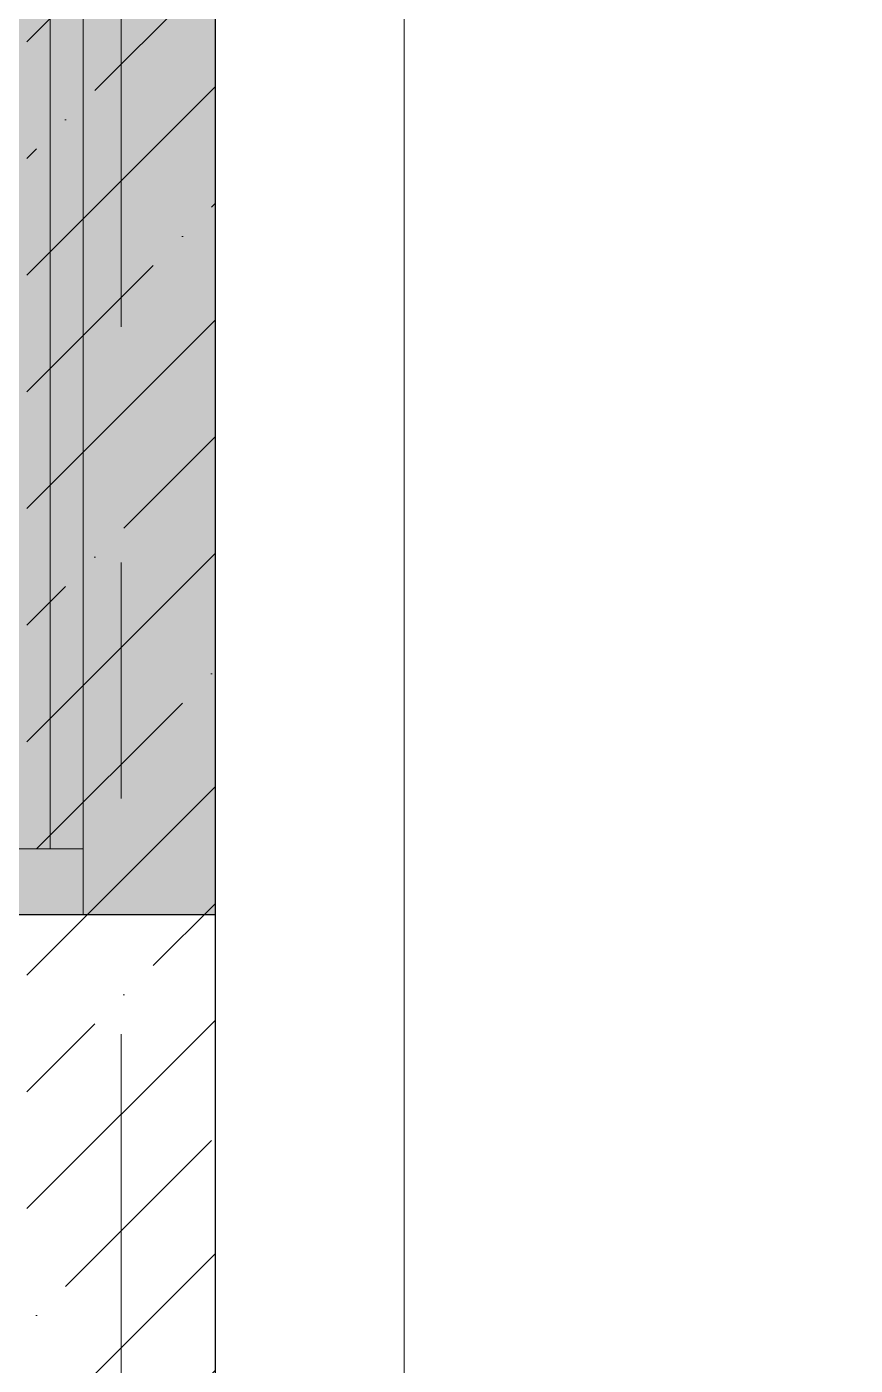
# Model space of a CAD drawing. Header units: millimetres. Extents: x -13407 to 95998, y -2611 to 109495.
# Drawn here: x -100 to 778, y 7087 to 8507 of the extents above; entities that cross this region are included whole.
import ezdxf

# ---------------------------------------------------------------- set-up
doc = ezdxf.new("R2010")
doc.units = ezdxf.units.MM
doc.linetypes.add('CENTER', pattern=[2, 1.25, -0.25, 0.25, -0.25])
for name, color, linetype, lineweight in [('АР_Окна БЛОК', 250, 'Continuous', 13), ('АР_Оси', 193, 'Continuous', 9), ('АР_Подоконники', 163, 'Continuous', 9), ('АР_Сущ Несущая стена', 202, 'Continuous', 30), ('АР_Штриховка монолит', 250, 'Continuous', 9)]:
    doc.layers.add(name, color=color, linetype=linetype, lineweight=lineweight)

# ---------------------------------------------------------------- blocks, each defined once
blk = doc.blocks.new('*U204')
h = blk.add_hatch(color=253)
h.dxf.hatch_style = 1
h.paths.add_polyline_path([(-1310, 140), (0, 140), (0, -220), (-1310, -220)])
at = {"color": 253, "lineweight": 30}
for p, q in [((-1310, 140), (-1310, -220)), ((0, 140), (0, -220))]:
    blk.add_line(p, q, dxfattribs=at)
at = {"color": 253}
for p, q in [((-1310, 140), (0, 140)), ((-1310, 140), (-1310, 140)), ((-1310, 140), (-1310, 140)), ((0, 140), (0, 140)), ((0, 140), (0, 140)), ((-1310, 0), (0, 0)), ((-1240, 0), (-1240, -70)), ((-70, 0), (-70, -70)), ((-1240, -35), (-70, -35)), ((-1310, -70), (0, -70)), ((0, -220), (-1310, -220))]:
    blk.add_line(p, q, dxfattribs=at)

msp = doc.modelspace()

# ---------------------------------------------------------------- hatches: boundary and pattern name
at = {"layer": 'АР_Штриховка монолит', "ltscale": 100}
h = msp.add_hatch(dxfattribs=at)
h.set_pattern_fill('ANSI35', color=253, scale=700)
h.set_pattern_definition([(45, (-944996.7, 49831.52), (-123.743687, 123.743687), []), (45, (-944872.95, 49831.52), (-123.743687, 123.743687), [218.75, -43.75, 0, -43.75])])
h.paths.add_polyline_path([(100, 9410), (-100, 9410), (-100, -100), (12053.2, -100), (12053.2, 100), (100, 100)])

# ---------------------------------------------------------------- linework, layer by layer
at = {"layer": 'АР_Оси', "color": 253, "linetype": 'CENTER', "ltscale": 1000}
msp.add_line((0, -1811.3), (0, 12666.9), dxfattribs=at)
at = {"layer": 'АР_Подоконники', "color": 253, "ltscale": 100}
msp.add_line((300, 300), (300, 9410), dxfattribs=at)
at = {"layer": 'АР_Сущ Несущая стена', "color": 253, "ltscale": 100}
msp.add_line((100, 100), (100, 9410), dxfattribs=at)

# ---------------------------------------------------------------- block references
at = {"layer": 'АР_Окна БЛОК', "color": 253, "rotation": 270}
msp.add_blockref('*U204', (-40.1, 7565), dxfattribs=at)

doc.saveas('drawing.dxf')
